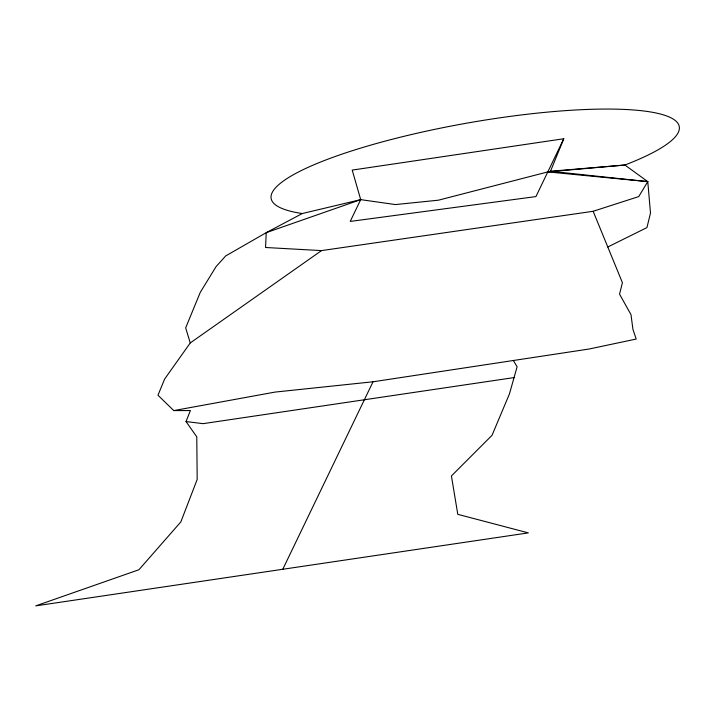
<?xml version="1.0" encoding="UTF-8"?>
<svg xmlns="http://www.w3.org/2000/svg" width="715" height="715" viewBox="0 0 715 715"><rect width="100%" height="100%" fill="white"/><g stroke="black" fill="none" stroke-linecap="round" stroke-linejoin="round"><path stroke-width="1.07" d="M513.361 360.503L517.106 366.777L509.438 393.947L492.036 435.301L451.415 475.967L457.788 514.326L528.34 532.889L35.75 605.873L138.933 569.739L180.832 521.923L197.188 479.434L196.768 436.82L186.034 421.555L190.405 410.544L173.772 410.589L157.979 395.225L164.62 379.075L190.262 342.932L321.518 250.599L593.146 211.283L638.736 196.589L647.772 181.619L624.892 165.022L550.487 171.251L563.778 138.746L352.209 170.09L360.7 199.637L350.216 221.427L535.937 196.58L563.778 138.746M282.782 569.274L373.024 381.783L588.999 349.036L636.198 339.053L632.945 329.418L630.988 314.645L619.548 294.151L622.416 282.693L593.146 211.283M302.275 213.535A207.234 40.255 -10 0 1 351.86 150.856A207.234 40.255 -10 0 1 626.59 109.538A207.234 40.255 -10 0 1 624.892 165.022L547.806 171.913L438.465 200.182L395.475 204.57L360.7 199.637L302.275 213.535L266.212 232.67L225.672 255.943L216.091 266.606L200.298 292.301L185.668 327.881L190.262 342.932M607.786 246.988L646.923 227.602L650.498 213.115L647.772 181.619L550.487 171.251M360.7 199.637L266.212 232.67L265.569 247.497L321.518 250.599M173.772 410.589L275.043 392.088L373.024 381.783M514.058 377.583L203.105 423.655L186.034 421.555M547.806 171.913L647.772 181.619"/></g></svg>
